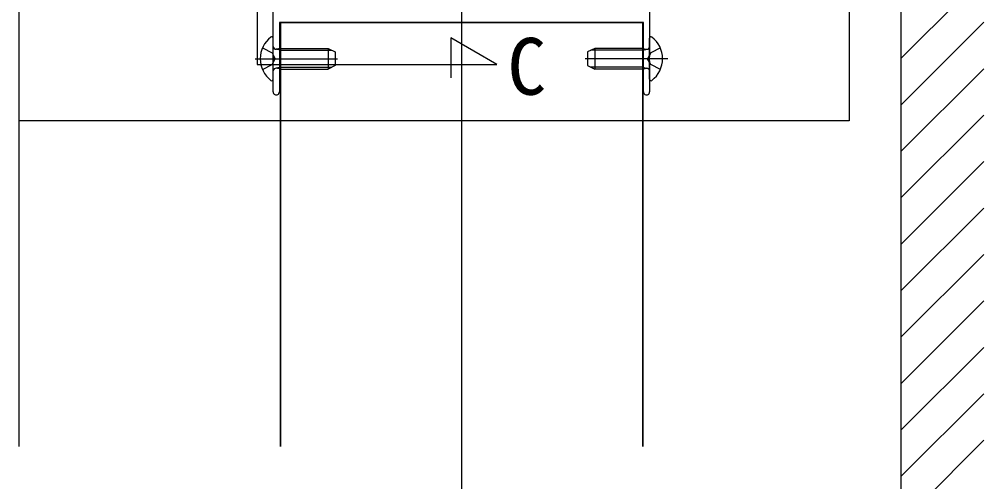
# Model space of a CAD drawing. Units: millimetres, scale not verified. Extents: x -873 to 877, y -1304 to 1297.
# Drawn here: x -58.1 to 128.4, y -1040.2 to -950.7 of the extents above; entities that cross this region are included whole.
import ezdxf
from ezdxf.enums import TextEntityAlignment as Align

# ---------------------------------------------------------------- set-up
doc = ezdxf.new("R2010")
doc.units = ezdxf.units.MM
doc.header["$LTSCALE"] = 8
for name, color, linetype in [('0-2_USER1', 3, 'Continuous'), ('0-3_YKK_11', 7, 'Continuous'), ('0-5_YKK_12', 2, 'Continuous'), ('0-6_YKK_13', 4, 'Continuous'), ('0-9_YSS_K', 3, 'Continuous')]:
    doc.layers.add(name, color=color, linetype=linetype)
doc.styles.add('ＭＳ ゴシック', font='')
doc.styles.get('ＭＳ ゴシック').set_extended_font_data('MS Gothic')

msp = doc.modelspace()

# ---------------------------------------------------------------- linework, layer by layer
at = {"layer": '0-3_YKK_11'}
for points in [[(-9, -964.769), (-9, -958.827), (-8.88, -958.644), (-8.88, -958.094), (-9, -957.911), (-9, -879.369)], [(63.8, -879.369), (63.8, -957.911), (63.68, -958.094), (63.68, -958.644), (63.8, -958.827), (63.8, -964.769)], [(62.6, -964.769), (62.6, -951.369), (-7.8, -951.369), (-7.8, -964.769)]]:
    msp.add_lwpolyline(points, dxfattribs=at)
for centre in [(-8.4, -964.769), (63.2, -964.769)]:
    msp.add_arc(centre, 0.6, 179.99999, 0.00001, dxfattribs=at)
at = {"layer": '0-5_YKK_12'}
for p, q in [((102.4, -833.369), (102.4, -970.369)), ((-58.1, -1033.369), (-58.1, -873.369)), ((27.4, -931.369), (27.4, -1118.369)), ((-7.68, -951.369), (62.48, -951.369)), ((-58.1, -1033.369), (-58.1, -1033.182))]:
    msp.add_line(p, q, dxfattribs=at)
for points in [[(-12.089, -780.663), (-12.089, -959.489), (34.274, -959.489), (25.378, -954.353), (25.378, -962.061)], [(-7.68, -951.369), (-7.68, -970.369), (-7.68, -1033.369)], [(-7.6, -951.369), (-7.6, -970.369), (-7.6, -1033.369)], [(-7.6, -951.369), (-7.6, -970.369), (-7.6, -1033.369)], [(62.4, -951.369), (62.4, -970.369), (62.4, -1033.369)], [(62.48, -951.369), (62.48, -970.369), (62.48, -1033.369)], [(102.4, -970.369), (62.48, -970.369), (-58.1, -970.369)]]:
    msp.add_lwpolyline(points, dxfattribs=at)
at = {"layer": '0-6_YKK_13'}
for p, q in [((-9, -962.345), (-9, -954.393)), ((63.8, -962.345), (63.8, -954.393)), ((-11.077, -956.294), (-9.212, -957.224)), ((-7.6, -956.748), (-8.615, -956.508)), ((-7.6, -956.369), (-8.412, -956.514)), ((-7.6, -956.369), (-7.6, -960.369)), ((-7.6, -956.369), (1.6, -956.369)), ((1.6, -956.369), (1.6, -960.369)), ((1.6, -956.369), (3, -957.069)), ((53.2, -956.369), (51.8, -957.069)), ((62.4, -956.369), (53.2, -956.369)), ((53.2, -956.369), (53.2, -960.369)), ((62.4, -956.369), (62.4, -960.369)), ((62.4, -956.369), (63.212, -956.514)), ((62.4, -956.748), (63.415, -956.508)), ((65.877, -956.294), (64.012, -957.224)), ((-12.5, -958.369), (3.463, -958.369)), ((-9.212, -957.224), (-8.603, -958.369)), ((-9.212, -959.514), (-8.603, -958.369)), ((-7.6, -956.748), (2.358, -956.748)), ((3, -957.069), (3, -959.669)), ((67.3, -958.369), (51.337, -958.369)), ((51.8, -957.069), (51.8, -959.669)), ((62.4, -956.748), (52.442, -956.748)), ((64.012, -957.224), (63.403, -958.369)), ((64.012, -959.514), (63.403, -958.369)), ((-11.077, -960.444), (-9.212, -959.514)), ((-7.6, -959.99), (-8.615, -960.23)), ((-7.6, -960.369), (-8.412, -960.224)), ((-7.6, -959.99), (2.358, -959.99)), ((-7.6, -960.369), (1.6, -960.369)), ((3, -959.669), (1.6, -960.369)), ((51.8, -959.669), (53.2, -960.369)), ((62.4, -959.99), (52.442, -959.99)), ((62.4, -960.369), (53.2, -960.369)), ((62.4, -959.99), (63.415, -960.23)), ((62.4, -960.369), (63.212, -960.224)), ((65.877, -960.444), (64.012, -959.514))]:
    msp.add_line(p, q, dxfattribs=at)
for centre, radius, start, end in [((-6.2, -958.369), 5.3, 127.71409, 232.28591), ((-9.274, -954.393), 0.274, 0, 127.71409), ((64.074, -954.393), 0.274, 52.28591, 180), ((61, -958.369), 5.3, 307.71409, 52.28591), ((-8.5, -956.021), 0.5, 180, 280.09096), ((63.3, -956.021), 0.5, 259.90904, 0), ((-8.5, -960.717), 0.5, 79.90904, 180), ((63.3, -960.717), 0.5, 0, 100.09096), ((-9.274, -962.345), 0.274, 232.28591, 0), ((64.074, -962.345), 0.274, 180, 307.71409)]:
    msp.add_arc(centre, radius, start, end, dxfattribs=at)
at = {"layer": '0-9_YSS_K'}
for p, q in [((112.4, -958.347), (128.4, -942.347)), ((112.4, -967.328), (128.4, -951.328)), ((112.4, -976.308), (128.4, -960.308)), ((112.4, -985.288), (128.4, -969.288)), ((112.4, -994.268), (128.4, -978.268)), ((112.4, -1003.249), (128.4, -987.249)), ((112.4, -1012.229), (128.4, -996.229)), ((112.4, -1021.209), (128.4, -1005.209)), ((112.4, -1030.189), (128.4, -1014.189)), ((112.4, -1039.17), (128.4, -1023.17)), ((112.4, -1048.15), (128.4, -1032.15))]:
    msp.add_line(p, q, dxfattribs=at)
msp.add_lwpolyline([(112.4, -610.536), (112.4, -1117.1), (128.4, -1117.1)], dxfattribs=at)

# ---------------------------------------------------------------- texts
at = {"layer": '0-2_USER1', "style": 'ＭＳ ゴシック'}
msp.add_text('C', height=11, dxfattribs=at).set_placement((36.294, -968.643), align=Align.BOTTOM_LEFT)

doc.saveas('drawing.dxf')
